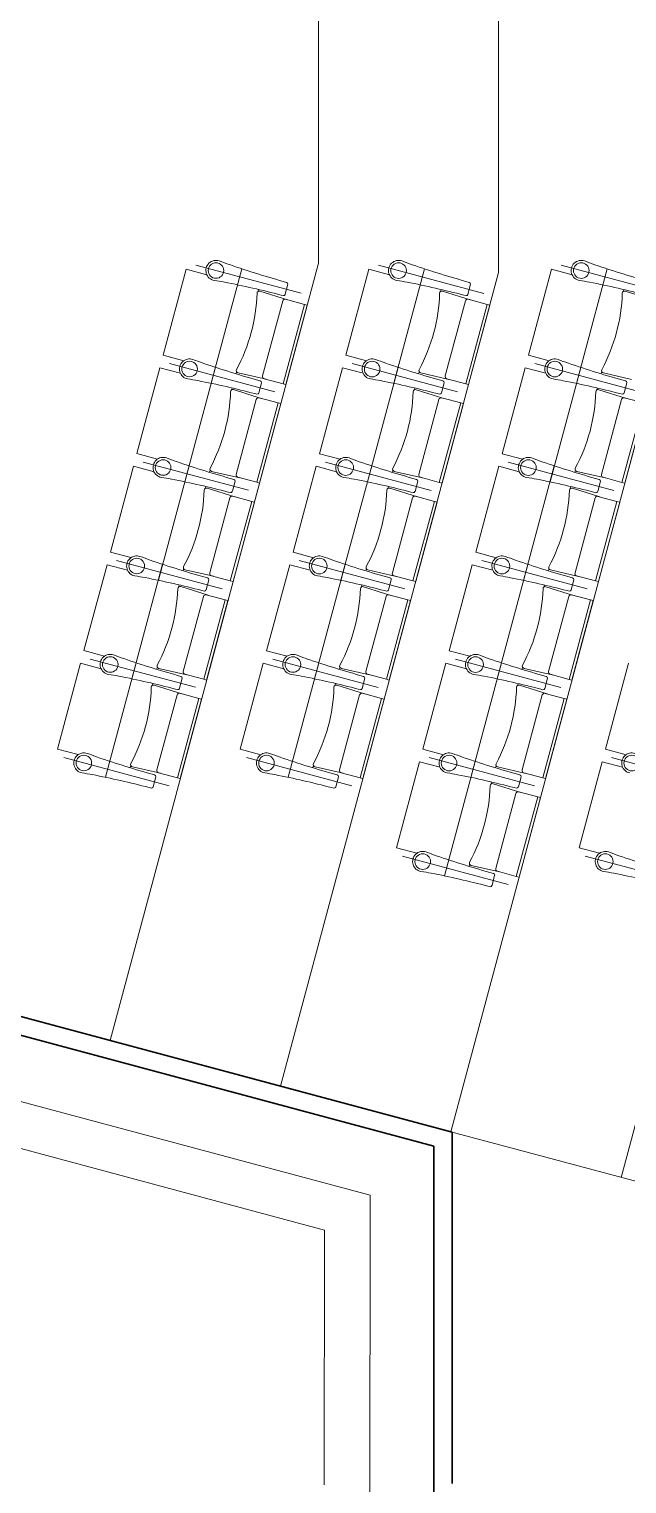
# Model space of a CAD drawing. Header units: millimetres. Extents: x 586 to 1010, y 369 to 668.
# Drawn here: x 682.99 to 686.26, y 492.6 to 500.58 of the extents above; entities that cross this region are included whole.
import ezdxf

# ---------------------------------------------------------------- set-up
doc = ezdxf.new("R2010")
doc.units = ezdxf.units.MM
doc.linetypes.add('CENTER', pattern=[2, 1.25, -0.25, 0.25, -0.25])
doc.linetypes.add('DASHED', pattern=[0.75, 0.5, -0.25])
doc.layers.add('plan line', color=7, linetype='Continuous', lineweight=15)

msp = doc.modelspace()

# ---------------------------------------------------------------- linework, layer by layer
at = {"color": 254, "lineweight": 25}
for points in [[(671.7124, 620.7085), (706.7355, 621.773), (754.2598, 613.8303), (814.6609, 600.1481), (855.7567, 598.0104), (895.0671, 567.0647), (920.0096, 542.0176), (952.0084, 521.2476), (977.2234, 504.6526), (979.6352, 479.2339), (986.3437, 463.8549), (988.7975, 462.3853)], [(654.944, 595.4717), (670.2671, 587.3174), (714.302, 595.1648), (787.0891, 595.1648), (819.3936, 580.9441), (821.0297, 562.8505), (813.4907, 552.7881), (808.7339, 539.6711), (796.4072, 534.7059), (791.0222, 527.249), (791.0222, 507.547), (797.3007, 476.5274), (814.9752, 463.8897), (836.1481, 474.6816), (874.0221, 478.5878), (885.7286, 462.7333), (863.0042, 436.0794), (845.7887, 420.6845), (845.1044, 408.6747)], [(639.2065, 583.4381), (644.7272, 575.638), (657.7961, 553.4401), (668.4043, 543.9291), (682.5178, 548.7307), (692.9838, 555.4778), (711.9339, 556.5828), (734.3456, 532.1334), (750.593, 477.7475), (754.1369, 444.164), (776.4657, 425.4473), (782.6172, 412.2355)]]:
    msp.add_spline(points, degree=3, dxfattribs=at)
at = {"layer": 'plan line'}
for p, q in [((685.5614, 510.3088), (685.5599, 499.2424)), ((684.5733, 499.2929), (684.5747, 510.2586)), ((683.4317, 495.0346), (684.5733, 499.2929)), ((685.2979, 494.5343), (686.5735, 499.2926)), ((683.8495, 499.2604), (683.7233, 498.7897)), ((683.9621, 499.2302), (683.8495, 499.2604)), ((685.5599, 499.2424), (684.3648, 494.7845)), ((685.5599, 499.2424), (684.3648, 494.7845)), ((684.8497, 499.2602), (684.7235, 498.7895)), ((684.9623, 499.23), (684.8497, 499.2602)), ((685.8498, 499.2601), (685.7236, 498.7894)), ((685.9624, 499.2299), (685.8498, 499.2601)), ((686.231, 494.2841), (687.5616, 499.2473)), ((684.2434, 499.1425), (684.2453, 499.1496)), ((684.3916, 499.123), (684.4062, 499.1783)), ((685.2436, 499.1424), (685.2455, 499.1494)), ((685.3918, 499.1229), (685.4063, 499.1782)), ((686.2437, 499.1423), (686.2456, 499.1493)), ((684.3813, 499.1158), (684.3688, 499.1189)), ((685.3814, 499.1157), (685.3689, 499.1188)), ((683.7233, 498.7897), (683.8359, 498.7595)), ((684.7235, 498.7895), (684.8361, 498.7594)), ((685.7236, 498.7894), (685.8362, 498.7592)), ((683.7048, 498.7206), (683.5786, 498.2499)), ((683.8174, 498.6904), (683.7048, 498.7206)), ((684.1215, 498.6875), (684.1236, 498.6956)), ((684.705, 498.7205), (684.5788, 498.2498)), ((684.8176, 498.6903), (684.705, 498.7205)), ((685.1216, 498.6874), (685.1238, 498.6955)), ((685.7051, 498.7204), (685.5789, 498.2497)), ((685.8177, 498.6902), (685.7051, 498.7204)), ((686.1217, 498.6872), (686.1239, 498.6954)), ((684.0987, 498.6028), (684.1006, 498.6098)), ((684.2366, 498.5761), (684.2241, 498.5791)), ((684.2366, 498.5761), (684.2241, 498.5791)), ((684.2469, 498.5833), (684.2615, 498.6385)), ((684.2469, 498.5833), (684.2615, 498.6385)), ((685.0989, 498.6026), (685.1008, 498.6097)), ((685.2367, 498.5759), (685.2242, 498.579)), ((685.2367, 498.5759), (685.2242, 498.579)), ((685.2471, 498.5831), (685.2616, 498.6384)), ((685.2471, 498.5831), (685.2616, 498.6384)), ((686.099, 498.6025), (686.1009, 498.6096)), ((686.2368, 498.5758), (686.2244, 498.5789)), ((686.2368, 498.5758), (686.2244, 498.5789)), ((686.2472, 498.583), (686.2617, 498.6383)), ((686.2472, 498.583), (686.2617, 498.6383)), ((683.5601, 498.1809), (683.4339, 497.7102)), ((683.6727, 498.1507), (683.5601, 498.1809)), ((683.5786, 498.2499), (683.6912, 498.2197)), ((684.5603, 498.1808), (684.4341, 497.7101)), ((684.6729, 498.1506), (684.5603, 498.1808)), ((684.5788, 498.2498), (684.6914, 498.2196)), ((685.5604, 498.1806), (685.4342, 497.7099)), ((685.673, 498.1504), (685.5604, 498.1806)), ((685.5789, 498.2497), (685.6915, 498.2195)), ((683.9768, 498.1478), (683.9789, 498.1559)), ((684.1022, 498.0435), (684.1168, 498.0988)), ((684.1022, 498.0435), (684.1168, 498.0988)), ((684.9769, 498.1476), (684.9791, 498.1558)), ((685.1024, 498.0434), (685.1169, 498.0987)), ((685.1024, 498.0434), (685.1169, 498.0987)), ((685.977, 498.1475), (685.9792, 498.1556)), ((686.1025, 498.0433), (686.117, 498.0985)), ((686.1025, 498.0433), (686.117, 498.0985)), ((683.954, 498.063), (683.9559, 498.0701)), ((684.0919, 498.0363), (684.0794, 498.0394)), ((684.0919, 498.0363), (684.0794, 498.0394)), ((684.9542, 498.0629), (684.9561, 498.07)), ((685.092, 498.0362), (685.0795, 498.0393)), ((685.092, 498.0362), (685.0795, 498.0393)), ((685.9543, 498.0628), (685.9562, 498.0698)), ((686.0921, 498.0361), (686.0797, 498.0391)), ((686.0921, 498.0361), (686.0797, 498.0391)), ((683.4339, 497.7102), (683.5465, 497.68)), ((684.4341, 497.7101), (684.5467, 497.6799)), ((685.4342, 497.7099), (685.5468, 497.6797)), ((683.4154, 497.6411), (683.2892, 497.1705)), ((683.528, 497.611), (683.4154, 497.6411)), ((683.8321, 497.608), (683.8342, 497.6162)), ((684.4156, 497.641), (684.2894, 497.1703)), ((684.5282, 497.6108), (684.4156, 497.641)), ((684.8322, 497.6079), (684.8344, 497.616)), ((685.4157, 497.6409), (685.2895, 497.1702)), ((685.5283, 497.6107), (685.4157, 497.6409)), ((685.8323, 497.6078), (685.8345, 497.6159)), ((683.9575, 497.5038), (683.9721, 497.5591)), ((683.9575, 497.5038), (683.9721, 497.5591)), ((684.9577, 497.5037), (684.9722, 497.5589)), ((684.9577, 497.5037), (684.9722, 497.5589)), ((685.9578, 497.5035), (685.9723, 497.5588)), ((685.9578, 497.5035), (685.9723, 497.5588)), ((683.8093, 497.5233), (683.8112, 497.5304)), ((683.9472, 497.4966), (683.9347, 497.4997)), ((683.9472, 497.4966), (683.9347, 497.4997)), ((684.8095, 497.5232), (684.8114, 497.5302)), ((684.9473, 497.4965), (684.9348, 497.4995)), ((684.9473, 497.4965), (684.9348, 497.4995)), ((685.8096, 497.523), (685.8115, 497.5301)), ((685.9474, 497.4963), (685.935, 497.4994)), ((685.9474, 497.4963), (685.935, 497.4994)), ((683.2892, 497.1705), (683.4018, 497.1403)), ((684.2894, 497.1703), (684.402, 497.1401)), ((685.2895, 497.1702), (685.4021, 497.14)), ((683.2707, 497.1014), (683.1445, 496.6307)), ((683.3833, 497.0712), (683.2707, 497.1014)), ((683.6874, 497.0683), (683.6895, 497.0764)), ((684.2709, 497.1013), (684.1447, 496.6306)), ((684.3835, 497.0711), (684.2709, 497.1013)), ((684.6875, 497.0682), (684.6897, 497.0763)), ((685.271, 497.1011), (685.1448, 496.6305)), ((685.3836, 497.071), (685.271, 497.1011)), ((685.6876, 497.068), (685.6898, 497.0762)), ((686.2711, 497.101), (686.1449, 496.6303)), ((683.6646, 496.9836), (683.6665, 496.9906)), ((683.8128, 496.9641), (683.8274, 497.0193)), ((683.8128, 496.9641), (683.8274, 497.0193)), ((684.6648, 496.9834), (684.6667, 496.9905)), ((684.813, 496.9639), (684.8275, 497.0192)), ((684.813, 496.9639), (684.8275, 497.0192)), ((685.6649, 496.9833), (685.6668, 496.9903)), ((685.8131, 496.9638), (685.8276, 497.0191)), ((685.8131, 496.9638), (685.8276, 497.0191)), ((683.8025, 496.9568), (683.79, 496.9599)), ((683.8025, 496.9568), (683.79, 496.9599)), ((684.8026, 496.9567), (684.7901, 496.9598)), ((684.8026, 496.9567), (684.7901, 496.9598)), ((685.8027, 496.9566), (685.7903, 496.9597)), ((685.8027, 496.9566), (685.7903, 496.9597)), ((683.1445, 496.6307), (683.2571, 496.6005)), ((684.1447, 496.6306), (684.2573, 496.6004)), ((685.1448, 496.6305), (685.2574, 496.6003)), ((686.1449, 496.6303), (686.2575, 496.6001)), ((683.5427, 496.5285), (683.5448, 496.5367)), ((684.5428, 496.5284), (684.545, 496.5366)), ((685.1263, 496.5614), (685.0001, 496.0907)), ((685.2389, 496.5312), (685.1263, 496.5614)), ((685.5429, 496.5283), (685.5451, 496.5364)), ((686.1264, 496.5613), (686.0002, 496.0906)), ((686.239, 496.5311), (686.1264, 496.5613)), ((683.6578, 496.4171), (683.6453, 496.4202)), ((683.6681, 496.4243), (683.6827, 496.4796)), ((684.6579, 496.417), (684.6454, 496.4201)), ((684.6683, 496.4242), (684.6828, 496.4795)), ((685.5202, 496.4436), (685.5221, 496.4506)), ((685.658, 496.4168), (685.6456, 496.4199)), ((685.658, 496.4168), (685.6456, 496.4199)), ((685.6684, 496.4241), (685.6829, 496.4793)), ((685.6684, 496.4241), (685.6829, 496.4793)), ((685.0001, 496.0907), (685.1127, 496.0605)), ((686.0002, 496.0906), (686.1128, 496.0604)), ((685.3982, 495.9885), (685.4004, 495.9967)), ((685.5237, 495.8843), (685.5382, 495.9396)), ((685.5133, 495.8771), (685.5009, 495.8802)), ((678.8558, 495.7955), (684.8555, 494.187)), ((684.6055, 493.9952), (678.6057, 495.6037)), ((685.2979, 494.5343), (690.8554, 493.0444)), ((684.8555, 494.187), (684.8553, 492.1567)), ((684.6053, 492.5995), (684.6055, 493.9952))]:
    msp.add_line(p, q, dxfattribs=at)
at = {"layer": 'plan line', "linetype": 'CENTER', "ltscale": 3}
for p, q in [((684.4794, 499.1285), (683.9018, 499.2834)), ((685.4795, 499.1284), (684.902, 499.2832)), ((686.4796, 499.1283), (685.9021, 499.2831)), ((684.3347, 498.5888), (683.7571, 498.7436)), ((684.3347, 498.5888), (683.7571, 498.7436)), ((685.3348, 498.5886), (684.7573, 498.7435)), ((685.3348, 498.5886), (684.7573, 498.7435)), ((686.3349, 498.5885), (685.7574, 498.7433)), ((686.3349, 498.5885), (685.7574, 498.7433)), ((684.19, 498.049), (683.6124, 498.2039)), ((684.19, 498.049), (683.6124, 498.2039)), ((685.1901, 498.0489), (684.6126, 498.2037)), ((685.1901, 498.0489), (684.6126, 498.2037)), ((686.1902, 498.0488), (685.6127, 498.2036)), ((686.1902, 498.0488), (685.6127, 498.2036)), ((684.0453, 497.5093), (683.4677, 497.6641)), ((684.0453, 497.5093), (683.4677, 497.6641)), ((685.0454, 497.5092), (684.4679, 497.664)), ((685.0454, 497.5092), (684.4679, 497.664)), ((686.0455, 497.509), (685.468, 497.6639)), ((686.0455, 497.509), (685.468, 497.6639)), ((683.9006, 496.9696), (683.323, 497.1244)), ((683.9006, 496.9696), (683.323, 497.1244)), ((684.9007, 496.9694), (684.3232, 497.1243)), ((684.9007, 496.9694), (684.3232, 497.1243)), ((685.9008, 496.9693), (685.3233, 497.1241)), ((685.9008, 496.9693), (685.3233, 497.1241)), ((683.7559, 496.4298), (683.1783, 496.5847)), ((684.756, 496.4297), (684.1785, 496.5845)), ((685.7561, 496.4296), (685.1786, 496.5844)), ((685.7561, 496.4296), (685.1786, 496.5844)), ((686.7563, 496.4294), (686.1787, 496.5843)), ((686.7563, 496.4294), (686.1787, 496.5843)), ((685.6114, 495.8898), (685.0339, 496.0446)), ((686.6116, 495.8897), (686.034, 496.0445))]:
    msp.add_line(p, q, dxfattribs=at)
at = {"layer": 'plan line', "linetype": 'DASHED', "ltscale": 3}
for p, q in [((684.1541, 499.2628), (683.9859, 498.6354)), ((685.1542, 499.2626), (684.986, 498.6353)), ((686.1543, 499.2625), (685.9861, 498.6351)), ((684.0094, 498.723), (683.8412, 498.0957)), ((685.0095, 498.7229), (684.8413, 498.0955)), ((686.0096, 498.7228), (685.8414, 498.0954)), ((683.8647, 498.1833), (683.6965, 497.5559)), ((684.8648, 498.1832), (684.6966, 497.5558)), ((685.8649, 498.183), (685.6967, 497.5557)), ((683.72, 497.6436), (683.5518, 497.0162)), ((684.7201, 497.6434), (684.5519, 497.016)), ((685.7202, 497.6433), (685.552, 497.0159)), ((683.5753, 497.1038), (683.4071, 496.4764)), ((684.5754, 497.1037), (684.4072, 496.4763)), ((685.5755, 497.1036), (685.4073, 496.4762)), ((685.4308, 496.5638), (685.2626, 495.9364))]:
    msp.add_line(p, q, dxfattribs=at)
at = {"layer": 'plan line', "lineweight": 30}
for p, q in [((679.3058, 496.1407), (685.3056, 494.5322)), ((679.2058, 496.064), (685.2056, 494.4555)), ((685.3053, 492.6066), (685.3056, 494.5322)), ((685.2053, 492.5067), (685.2056, 494.4555))]:
    msp.add_line(p, q, dxfattribs=at)
at = {"layer": 'plan line'}
for points in [[(684.2874, 498.6573), (684.133, 498.6927, -0.474715), (684.1243, 498.7103, 0.115865), (684.2367, 499.1295, -0.474715), (684.253, 499.1404), (684.4041, 499.0928)], [(685.2875, 498.6572), (685.1332, 498.6926, -0.474715), (685.1245, 498.7101, 0.115865), (685.2369, 499.1294, -0.474715), (685.2532, 499.1403), (685.4043, 499.0927)], [(686.2876, 498.6571), (686.1333, 498.6924, -0.474715), (686.1246, 498.71, 0.115865), (686.237, 499.1293, -0.474715), (686.2533, 499.1401), (686.4044, 499.0925)], [(684.3797, 498.6326), (684.2763, 498.6603, -0.414214), (684.2673, 498.6759), (684.3775, 499.0868, -0.414214), (684.3931, 499.0958), (684.4972, 499.0679), (684.3797, 498.6326)], [(685.3798, 498.6325), (685.2765, 498.6602, -0.414214), (685.2675, 498.6757), (685.3776, 499.0866, -0.414214), (685.3932, 499.0956), (685.4973, 499.0677), (685.3798, 498.6325)], [(684.1427, 498.1176), (683.9883, 498.1529, -0.474715), (683.9796, 498.1705, 0.115865), (684.092, 498.5898, -0.474715), (684.1083, 498.6007), (684.2594, 498.5531)], [(685.1428, 498.1175), (684.9885, 498.1528, -0.474715), (684.9798, 498.1704, 0.115865), (685.0922, 498.5896, -0.474715), (685.1085, 498.6005), (685.2596, 498.5529)], [(686.1429, 498.1173), (685.9886, 498.1527, -0.474715), (685.9799, 498.1703, 0.115865), (686.0923, 498.5895, -0.474715), (686.1086, 498.6004), (686.2597, 498.5528)], [(684.235, 498.0929), (684.1316, 498.1206, -0.414214), (684.1226, 498.1361), (684.2328, 498.547, -0.414214), (684.2484, 498.556), (684.3525, 498.5281), (684.235, 498.0929)], [(685.2351, 498.0928), (685.1318, 498.1204, -0.414214), (685.1228, 498.136), (685.2329, 498.5469, -0.414214), (685.2485, 498.5559), (685.3526, 498.528), (685.2351, 498.0928)], [(686.2353, 498.0926), (686.1319, 498.1203, -0.414214), (686.1229, 498.1359), (686.2331, 498.5468, -0.414214), (686.2486, 498.5558), (686.3527, 498.5279), (686.2353, 498.0926)], [(683.998, 497.5779), (683.8436, 497.6132, -0.474715), (683.8349, 497.6308, 0.115865), (683.9473, 498.05, -0.474715), (683.9636, 498.0609), (684.1147, 498.0133)], [(684.0903, 497.5531), (683.9869, 497.5808, -0.414214), (683.9779, 497.5964), (684.0881, 498.0073, -0.414214), (684.1037, 498.0163), (684.2078, 497.9884), (684.0903, 497.5531)], [(684.9981, 497.5777), (684.8438, 497.6131, -0.474715), (684.8351, 497.6307, 0.115865), (684.9475, 498.0499, -0.474715), (684.9638, 498.0608), (685.1149, 498.0132)], [(685.0904, 497.553), (684.9871, 497.5807, -0.414214), (684.9781, 497.5963), (685.0882, 498.0072, -0.414214), (685.1038, 498.0161), (685.2079, 497.9883), (685.0904, 497.553)], [(685.9982, 497.5776), (685.8439, 497.6129, -0.474715), (685.8352, 497.6305, 0.115865), (685.9476, 498.0498, -0.474715), (685.9639, 498.0606), (686.115, 498.013)], [(686.0906, 497.5529), (685.9872, 497.5806, -0.414214), (685.9782, 497.5961), (686.0884, 498.007, -0.414214), (686.1039, 498.016), (686.208, 497.9881), (686.0906, 497.5529)], [(683.8533, 497.0381), (683.6989, 497.0735, -0.474715), (683.6902, 497.091, 0.115865), (683.8026, 497.5103, -0.474715), (683.8189, 497.5212), (683.97, 497.4736)], [(683.9456, 497.0134), (683.8422, 497.0411, -0.414214), (683.8332, 497.0566), (683.9434, 497.4676, -0.414214), (683.959, 497.4765), (684.0631, 497.4487), (683.9456, 497.0134)], [(684.8534, 497.038), (684.6991, 497.0733, -0.474715), (684.6904, 497.0909, 0.115865), (684.8028, 497.5102, -0.474715), (684.8191, 497.521), (684.9702, 497.4734)], [(684.9457, 497.0133), (684.8424, 497.041, -0.414214), (684.8334, 497.0565), (684.9435, 497.4674, -0.414214), (684.9591, 497.4764), (685.0632, 497.4485), (684.9457, 497.0133)], [(685.8536, 497.0379), (685.6992, 497.0732, -0.474715), (685.6905, 497.0908, 0.115865), (685.8029, 497.51, -0.474715), (685.8192, 497.5209), (685.9703, 497.4733)], [(685.9459, 497.0131), (685.8425, 497.0408, -0.414214), (685.8335, 497.0564), (685.9437, 497.4673, -0.414214), (685.9592, 497.4763), (686.0633, 497.4484), (685.9459, 497.0131)], [(683.7086, 496.4984), (683.5542, 496.5337, -0.474715), (683.5455, 496.5513, 0.115865), (683.6579, 496.9706, -0.474715), (683.6742, 496.9814), (683.8253, 496.9338)], [(684.7087, 496.4983), (684.5544, 496.5336, -0.474715), (684.5457, 496.5512, 0.115865), (684.6581, 496.9704, -0.474715), (684.6744, 496.9813), (684.8255, 496.9337)], [(685.7089, 496.4981), (685.5545, 496.5335, -0.474715), (685.5458, 496.551, 0.115865), (685.6582, 496.9703, -0.474715), (685.6745, 496.9812), (685.8256, 496.9336)], [(683.8009, 496.4737), (683.6975, 496.5014, -0.414214), (683.6885, 496.5169), (683.7987, 496.9278, -0.414214), (683.8143, 496.9368), (683.9184, 496.9089), (683.8009, 496.4737)], [(684.801, 496.4735), (684.6977, 496.5012, -0.414214), (684.6887, 496.5168), (684.7988, 496.9277, -0.414214), (684.8144, 496.9367), (684.9185, 496.9088), (684.801, 496.4735)], [(685.8012, 496.4734), (685.6978, 496.5011, -0.414214), (685.6888, 496.5166), (685.799, 496.9276, -0.414214), (685.8145, 496.9365), (685.9186, 496.9087), (685.8012, 496.4734)], [(685.5642, 495.9584), (685.4098, 495.9937, -0.474715), (685.4011, 496.0113, 0.115865), (685.5135, 496.4306, -0.474715), (685.5298, 496.4414), (685.6809, 496.3938)], [(685.6565, 495.9337), (685.5531, 495.9613, -0.414214), (685.5441, 495.9769), (685.6543, 496.3878, -0.414214), (685.6698, 496.3968), (685.7739, 496.3689), (685.6565, 495.9337)]]:
    msp.add_lwpolyline(points, format="xyb", dxfattribs=at)
for points in [[(684.3951, 498.6285), (684.5119, 499.0639), (684.4972, 499.0679), (684.3797, 498.6326), (684.3951, 498.6285)], [(685.3953, 498.6284), (685.512, 499.0638), (685.4973, 499.0677), (685.3798, 498.6325), (685.3953, 498.6284)], [(684.2504, 498.0887), (684.3672, 498.5242), (684.3525, 498.5281), (684.235, 498.0929), (684.2504, 498.0887)], [(685.2506, 498.0886), (685.3673, 498.5241), (685.3526, 498.528), (685.2351, 498.0928), (685.2506, 498.0886)], [(686.2507, 498.0885), (686.3675, 498.5239), (686.3527, 498.5279), (686.2353, 498.0926), (686.2507, 498.0885)], [(684.1057, 497.549), (684.2225, 497.9845), (684.2078, 497.9884), (684.0903, 497.5531), (684.1057, 497.549)], [(685.1059, 497.5489), (685.2226, 497.9843), (685.2079, 497.9883), (685.0904, 497.553), (685.1059, 497.5489)], [(686.106, 497.5487), (686.2228, 497.9842), (686.208, 497.9881), (686.0906, 497.5529), (686.106, 497.5487)], [(683.961, 497.0093), (684.0778, 497.4447), (684.0631, 497.4487), (683.9456, 497.0134), (683.961, 497.0093)], [(684.9612, 497.0091), (685.0779, 497.4446), (685.0632, 497.4485), (684.9457, 497.0133), (684.9612, 497.0091)], [(685.9613, 497.009), (686.0781, 497.4444), (686.0633, 497.4484), (685.9459, 497.0131), (685.9613, 497.009)], [(683.8163, 496.4695), (683.9331, 496.905), (683.9184, 496.9089), (683.8009, 496.4737), (683.8163, 496.4695)], [(684.8165, 496.4694), (684.9332, 496.9048), (684.9185, 496.9088), (684.801, 496.4735), (684.8165, 496.4694)], [(685.8166, 496.4693), (685.9334, 496.9047), (685.9186, 496.9087), (685.8012, 496.4734), (685.8166, 496.4693)], [(685.6719, 495.9295), (685.7887, 496.365), (685.7739, 496.3689), (685.6565, 495.9337), (685.6719, 495.9295)]]:
    msp.add_lwpolyline(points, dxfattribs=at)
for centre in [(684.012, 499.2535), (685.0121, 499.2533), (686.0123, 499.2532), (683.8673, 498.7137), (683.8673, 498.7137), (684.8674, 498.7136), (684.8674, 498.7136), (685.8676, 498.7135), (685.8676, 498.7135), (683.7226, 498.174), (683.7226, 498.174), (684.7227, 498.1738), (684.7227, 498.1738), (685.7229, 498.1737), (685.7229, 498.1737), (683.5779, 497.6342), (683.5779, 497.6342), (684.578, 497.6341), (684.578, 497.6341), (685.5782, 497.634), (685.5782, 497.634), (683.4332, 497.0945), (683.4332, 497.0945), (684.4333, 497.0944), (684.4333, 497.0944), (685.4335, 497.0942), (685.4335, 497.0942), (683.2885, 496.5548), (684.2886, 496.5546), (685.2888, 496.5545), (685.2888, 496.5545), (686.2889, 496.5544), (686.2889, 496.5544), (685.1441, 496.0148), (686.1442, 496.0146)]:
    msp.add_circle(centre, 0.0427, dxfattribs=at)
for centre, radius, start, end in [((684.0122, 499.2537), 0.0554, 71.49808, 259.54047), ((685.4181, 503.01), 3.9554, 249.4519, 250.32), ((685.0124, 499.2536), 0.0554, 71.49808, 259.54047), ((686.4183, 503.0098), 3.9554, 249.4519, 250.32), ((686.0125, 499.2535), 0.0554, 71.49808, 259.54047), ((687.4184, 503.0097), 3.9554, 249.4519, 250.32), ((685.8201, 504.3243), 5.3287, 251.00938, 254.53297), ((686.8203, 504.3242), 5.3287, 251.00938, 254.53297), ((687.8204, 504.3241), 5.3287, 251.00938, 254.53297), ((683.8642, 498.2142), 0.9947, 78.76483, 82.02763), ((683.1018, 494.2856), 4.9966, 75.31109, 78.96667), ((684.3965, 499.1793), 0.00967, 354.16629, 75.61676), ((684.8644, 498.214), 0.9947, 78.76483, 82.02763), ((684.1019, 494.2854), 4.9966, 75.31109, 78.96667), ((685.3967, 499.1791), 0.00967, 354.16629, 75.61676), ((685.8645, 498.2139), 0.9947, 78.76483, 82.02763), ((685.1021, 494.2853), 4.9966, 75.31109, 78.96667), ((684.3823, 499.1251), 0.00935, 263.43081, 336.55406), ((685.3825, 499.125), 0.00935, 263.43081, 336.55406), ((683.8675, 498.714), 0.0554, 71.49808, 259.54047), ((683.8675, 498.714), 0.0554, 71.49808, 259.54047), ((685.2734, 502.4702), 3.9554, 249.4519, 250.32), ((685.2734, 502.4702), 3.9554, 249.4519, 250.32), ((685.6754, 503.7846), 5.3287, 251.00938, 254.53297), ((685.6754, 503.7846), 5.3287, 251.00938, 254.53297), ((684.8677, 498.7139), 0.0554, 71.49808, 259.54047), ((684.8677, 498.7139), 0.0554, 71.49808, 259.54047), ((686.2736, 502.4701), 3.9554, 249.4519, 250.32), ((686.2736, 502.4701), 3.9554, 249.4519, 250.32), ((686.6756, 503.7845), 5.3287, 251.00938, 254.53297), ((686.6756, 503.7845), 5.3287, 251.00938, 254.53297), ((685.8678, 498.7137), 0.0554, 71.49808, 259.54047), ((685.8678, 498.7137), 0.0554, 71.49808, 259.54047), ((687.2737, 502.47), 3.9554, 249.4519, 250.32), ((687.2737, 502.47), 3.9554, 249.4519, 250.32), ((687.6757, 503.7843), 5.3287, 251.00938, 254.53297), ((687.6757, 503.7843), 5.3287, 251.00938, 254.53297), ((683.7195, 497.6744), 0.9947, 78.76483, 82.02763), ((683.7195, 497.6744), 0.9947, 78.76483, 82.02763), ((682.9571, 493.7458), 4.9966, 75.31109, 78.96667), ((682.9571, 493.7458), 4.9966, 75.31109, 78.96667), ((684.7197, 497.6743), 0.9947, 78.76483, 82.02763), ((684.7197, 497.6743), 0.9947, 78.76483, 82.02763), ((683.9572, 493.7457), 4.9966, 75.31109, 78.96667), ((683.9572, 493.7457), 4.9966, 75.31109, 78.96667), ((685.7198, 497.6741), 0.9947, 78.76483, 82.02763), ((685.7198, 497.6741), 0.9947, 78.76483, 82.02763), ((684.9574, 493.7456), 4.9966, 75.31109, 78.96667), ((684.9574, 493.7456), 4.9966, 75.31109, 78.96667), ((684.2376, 498.5853), 0.00935, 263.43081, 336.55406), ((684.2376, 498.5853), 0.00935, 263.43081, 336.55406), ((684.2518, 498.6395), 0.00967, 354.16629, 75.61676), ((684.2518, 498.6395), 0.00967, 354.16629, 75.61676), ((685.2378, 498.5852), 0.00935, 263.43081, 336.55406), ((685.2378, 498.5852), 0.00935, 263.43081, 336.55406), ((685.252, 498.6394), 0.00967, 354.16629, 75.61676), ((685.252, 498.6394), 0.00967, 354.16629, 75.61676), ((686.2379, 498.5851), 0.00935, 263.43081, 336.55406), ((686.2379, 498.5851), 0.00935, 263.43081, 336.55406), ((686.2521, 498.6393), 0.00967, 354.16629, 75.61676), ((686.2521, 498.6393), 0.00967, 354.16629, 75.61676), ((683.7228, 498.1743), 0.0554, 71.49808, 259.54047), ((683.7228, 498.1743), 0.0554, 71.49808, 259.54047), ((685.1287, 501.9305), 3.9554, 249.4519, 250.32), ((685.1287, 501.9305), 3.9554, 249.4519, 250.32), ((685.5307, 503.2448), 5.3287, 251.00938, 254.53297), ((685.5307, 503.2448), 5.3287, 251.00938, 254.53297), ((684.723, 498.1741), 0.0554, 71.49808, 259.54047), ((684.723, 498.1741), 0.0554, 71.49808, 259.54047), ((686.1289, 501.9304), 3.9554, 249.4519, 250.32), ((686.1289, 501.9304), 3.9554, 249.4519, 250.32), ((686.5309, 503.2447), 5.3287, 251.00938, 254.53297), ((686.5309, 503.2447), 5.3287, 251.00938, 254.53297), ((685.7231, 498.174), 0.0554, 71.49808, 259.54047), ((685.7231, 498.174), 0.0554, 71.49808, 259.54047), ((687.129, 501.9302), 3.9554, 249.4519, 250.32), ((687.129, 501.9302), 3.9554, 249.4519, 250.32), ((687.531, 503.2446), 5.3287, 251.00938, 254.53297), ((687.531, 503.2446), 5.3287, 251.00938, 254.53297), ((683.5748, 497.1347), 0.9947, 78.76483, 82.02763), ((683.5748, 497.1347), 0.9947, 78.76483, 82.02763), ((682.8124, 493.2061), 4.9966, 75.31109, 78.96667), ((682.8124, 493.2061), 4.9966, 75.31109, 78.96667), ((684.1071, 498.0998), 0.00967, 354.16629, 75.61676), ((684.1071, 498.0998), 0.00967, 354.16629, 75.61676), ((684.575, 497.1345), 0.9947, 78.76483, 82.02763), ((684.575, 497.1345), 0.9947, 78.76483, 82.02763), ((683.8125, 493.206), 4.9966, 75.31109, 78.96667), ((683.8125, 493.206), 4.9966, 75.31109, 78.96667), ((685.1073, 498.0997), 0.00967, 354.16629, 75.61676), ((685.1073, 498.0997), 0.00967, 354.16629, 75.61676), ((685.5751, 497.1344), 0.9947, 78.76483, 82.02763), ((685.5751, 497.1344), 0.9947, 78.76483, 82.02763), ((684.8127, 493.2058), 4.9966, 75.31109, 78.96667), ((684.8127, 493.2058), 4.9966, 75.31109, 78.96667), ((686.1074, 498.0995), 0.00967, 354.16629, 75.61676), ((686.1074, 498.0995), 0.00967, 354.16629, 75.61676), ((684.0929, 498.0456), 0.00935, 263.43081, 336.55406), ((684.0929, 498.0456), 0.00935, 263.43081, 336.55406), ((685.0931, 498.0455), 0.00935, 263.43081, 336.55406), ((685.0931, 498.0455), 0.00935, 263.43081, 336.55406), ((686.0932, 498.0453), 0.00935, 263.43081, 336.55406), ((686.0932, 498.0453), 0.00935, 263.43081, 336.55406), ((683.5781, 497.6345), 0.0554, 71.49808, 259.54047), ((683.5781, 497.6345), 0.0554, 71.49808, 259.54047), ((684.984, 501.3908), 3.9554, 249.4519, 250.32), ((684.984, 501.3908), 3.9554, 249.4519, 250.32), ((685.386, 502.7051), 5.3287, 251.00938, 254.53297), ((685.386, 502.7051), 5.3287, 251.00938, 254.53297), ((684.5783, 497.6344), 0.0554, 71.49808, 259.54047), ((684.5783, 497.6344), 0.0554, 71.49808, 259.54047), ((685.9842, 501.3906), 3.9554, 249.4519, 250.32), ((685.9842, 501.3906), 3.9554, 249.4519, 250.32), ((686.3862, 502.705), 5.3287, 251.00938, 254.53297), ((686.3862, 502.705), 5.3287, 251.00938, 254.53297), ((685.5784, 497.6343), 0.0554, 71.49808, 259.54047), ((685.5784, 497.6343), 0.0554, 71.49808, 259.54047), ((686.9843, 501.3905), 3.9554, 249.4519, 250.32), ((686.9843, 501.3905), 3.9554, 249.4519, 250.32), ((687.3863, 502.7048), 5.3287, 251.00938, 254.53297), ((687.3863, 502.7048), 5.3287, 251.00938, 254.53297), ((683.4301, 496.5949), 0.9947, 78.76483, 82.02763), ((683.4301, 496.5949), 0.9947, 78.76483, 82.02763), ((682.6677, 492.6664), 4.9966, 75.31109, 78.96667), ((682.6677, 492.6664), 4.9966, 75.31109, 78.96667), ((683.9624, 497.56), 0.00967, 354.16629, 75.61676), ((683.9624, 497.56), 0.00967, 354.16629, 75.61676), ((684.4303, 496.5948), 0.9947, 78.76483, 82.02763), ((684.4303, 496.5948), 0.9947, 78.76483, 82.02763), ((683.6678, 492.6662), 4.9966, 75.31109, 78.96667), ((683.6678, 492.6662), 4.9966, 75.31109, 78.96667), ((684.9626, 497.5599), 0.00967, 354.16629, 75.61676), ((684.9626, 497.5599), 0.00967, 354.16629, 75.61676), ((685.4304, 496.5947), 0.9947, 78.76483, 82.02763), ((685.4304, 496.5947), 0.9947, 78.76483, 82.02763), ((684.668, 492.6661), 4.9966, 75.31109, 78.96667), ((684.668, 492.6661), 4.9966, 75.31109, 78.96667), ((685.9627, 497.5598), 0.00967, 354.16629, 75.61676), ((685.9627, 497.5598), 0.00967, 354.16629, 75.61676), ((683.9482, 497.5059), 0.00935, 263.43081, 336.55406), ((683.9482, 497.5059), 0.00935, 263.43081, 336.55406), ((684.9484, 497.5057), 0.00935, 263.43081, 336.55406), ((684.9484, 497.5057), 0.00935, 263.43081, 336.55406), ((685.9485, 497.5056), 0.00935, 263.43081, 336.55406), ((685.9485, 497.5056), 0.00935, 263.43081, 336.55406), ((683.4334, 497.0948), 0.0554, 71.49808, 259.54047), ((683.4334, 497.0948), 0.0554, 71.49808, 259.54047), ((684.8393, 500.851), 3.9554, 249.4519, 250.32), ((684.8393, 500.851), 3.9554, 249.4519, 250.32), ((684.4336, 497.0947), 0.0554, 71.49808, 259.54047), ((684.4336, 497.0947), 0.0554, 71.49808, 259.54047), ((685.8395, 500.8509), 3.9554, 249.4519, 250.32), ((685.8395, 500.8509), 3.9554, 249.4519, 250.32), ((685.4337, 497.0945), 0.0554, 71.49808, 259.54047), ((685.4337, 497.0945), 0.0554, 71.49808, 259.54047), ((686.8396, 500.8507), 3.9554, 249.4519, 250.32), ((686.8396, 500.8507), 3.9554, 249.4519, 250.32), ((685.2413, 502.1654), 5.3287, 251.00938, 254.53297), ((685.2413, 502.1654), 5.3287, 251.00938, 254.53297), ((686.2415, 502.1652), 5.3287, 251.00938, 254.53297), ((686.2415, 502.1652), 5.3287, 251.00938, 254.53297), ((687.2416, 502.1651), 5.3287, 251.00938, 254.53297), ((687.2416, 502.1651), 5.3287, 251.00938, 254.53297), ((683.2854, 496.0552), 0.9947, 78.76483, 82.02763), ((683.2854, 496.0552), 0.9947, 78.76483, 82.02763), ((682.523, 492.1266), 4.9966, 75.31109, 78.96667), ((682.523, 492.1266), 4.9966, 75.31109, 78.96667), ((683.8177, 497.0203), 0.00967, 354.16629, 75.61676), ((683.8177, 497.0203), 0.00967, 354.16629, 75.61676), ((684.2856, 496.0551), 0.9947, 78.76483, 82.02763), ((684.2856, 496.0551), 0.9947, 78.76483, 82.02763), ((683.5231, 492.1265), 4.9966, 75.31109, 78.96667), ((683.5231, 492.1265), 4.9966, 75.31109, 78.96667), ((684.8179, 497.0202), 0.00967, 354.16629, 75.61676), ((684.8179, 497.0202), 0.00967, 354.16629, 75.61676), ((685.2857, 496.0549), 0.9947, 78.76483, 82.02763), ((685.2857, 496.0549), 0.9947, 78.76483, 82.02763), ((684.5233, 492.1264), 4.9966, 75.31109, 78.96667), ((684.5233, 492.1264), 4.9966, 75.31109, 78.96667), ((685.818, 497.02), 0.00967, 354.16629, 75.61676), ((685.818, 497.02), 0.00967, 354.16629, 75.61676), ((683.8035, 496.9661), 0.00935, 263.43081, 336.55406), ((683.8035, 496.9661), 0.00935, 263.43081, 336.55406), ((684.8037, 496.966), 0.00935, 263.43081, 336.55406), ((684.8037, 496.966), 0.00935, 263.43081, 336.55406), ((685.8038, 496.9659), 0.00935, 263.43081, 336.55406), ((685.8038, 496.9659), 0.00935, 263.43081, 336.55406), ((683.2887, 496.555), 0.0554, 71.49808, 259.54047), ((684.6946, 500.3113), 3.9554, 249.4519, 250.32), ((685.0966, 501.6256), 5.3287, 251.00938, 254.53297), ((684.2889, 496.5549), 0.0554, 71.49808, 259.54047), ((685.6948, 500.3111), 3.9554, 249.4519, 250.32), ((686.0968, 501.6255), 5.3287, 251.00938, 254.53297), ((685.289, 496.5548), 0.0554, 71.49808, 259.54047), ((685.289, 496.5548), 0.0554, 71.49808, 259.54047), ((686.6949, 500.311), 3.9554, 249.4519, 250.32), ((686.6949, 500.311), 3.9554, 249.4519, 250.32), ((687.0969, 501.6254), 5.3287, 251.00938, 254.53297), ((687.0969, 501.6254), 5.3287, 251.00938, 254.53297), ((686.2891, 496.5546), 0.0554, 71.49808, 259.54047), ((686.2891, 496.5546), 0.0554, 71.49808, 259.54047), ((683.1407, 495.5155), 0.9947, 78.76483, 82.02763), ((684.1409, 495.5153), 0.9947, 78.76483, 82.02763), ((685.141, 495.5152), 0.9947, 78.76483, 82.02763), ((685.141, 495.5152), 0.9947, 78.76483, 82.02763), ((682.3783, 491.5869), 4.9966, 75.31109, 78.96667), ((683.6588, 496.4264), 0.00935, 263.43081, 336.55406), ((683.673, 496.4806), 0.00967, 354.16629, 75.61676), ((683.3784, 491.5867), 4.9966, 75.31109, 78.96667), ((684.659, 496.4263), 0.00935, 263.43081, 336.55406), ((684.6732, 496.4804), 0.00967, 354.16629, 75.61676), ((684.3786, 491.5866), 4.9966, 75.31109, 78.96667), ((684.3786, 491.5866), 4.9966, 75.31109, 78.96667), ((685.6591, 496.4261), 0.00935, 263.43081, 336.55406), ((685.6591, 496.4261), 0.00935, 263.43081, 336.55406), ((685.6733, 496.4803), 0.00967, 354.16629, 75.61676), ((685.6733, 496.4803), 0.00967, 354.16629, 75.61676), ((685.1443, 496.015), 0.0554, 71.49808, 259.54047), ((686.5502, 499.7713), 3.9554, 249.4519, 250.32), ((686.9522, 501.0856), 5.3287, 251.00938, 254.53297), ((686.1444, 496.0149), 0.0554, 71.49808, 259.54047), ((687.5503, 499.7711), 3.9554, 249.4519, 250.32), ((687.9523, 501.0855), 5.3287, 251.00938, 254.53297), ((684.9963, 494.9754), 0.9947, 78.76483, 82.02763), ((684.2339, 491.0469), 4.9966, 75.31109, 78.96667), ((685.5286, 495.9406), 0.00967, 354.16629, 75.61676), ((685.9964, 494.9753), 0.9947, 78.76483, 82.02763), ((685.234, 491.0467), 4.9966, 75.31109, 78.96667), ((685.5144, 495.8864), 0.00935, 263.43081, 336.55406)]:
    msp.add_arc(centre, radius, start, end, dxfattribs=at)

doc.saveas('drawing.dxf')
